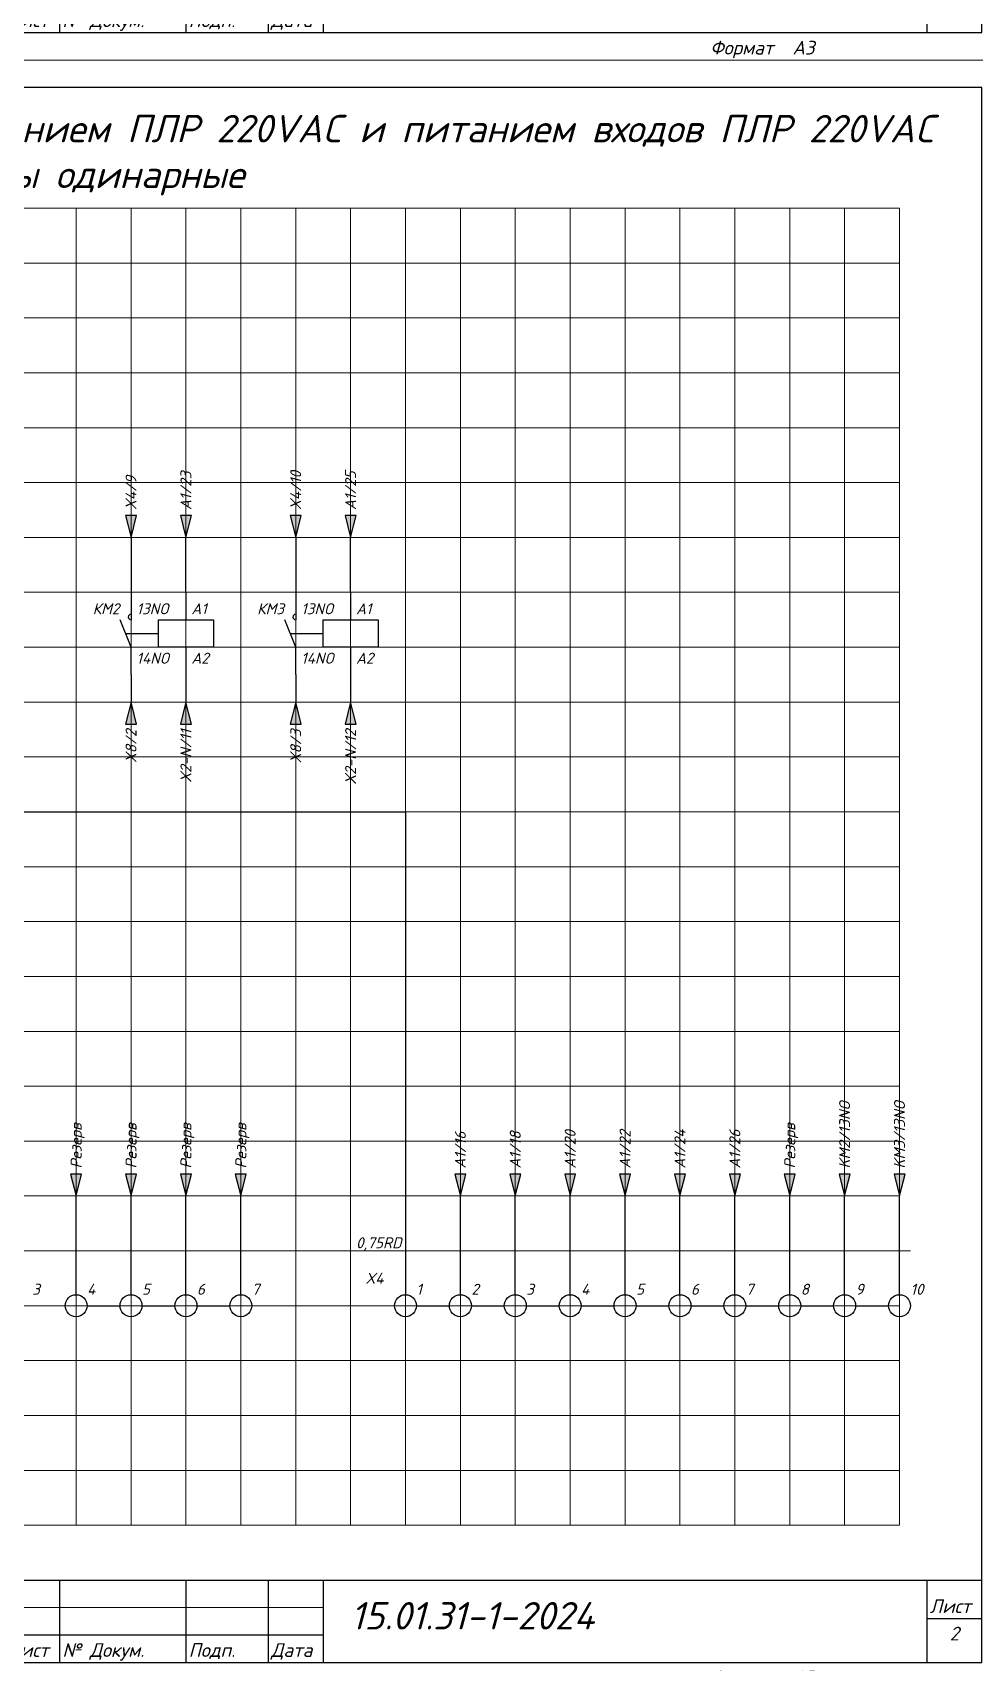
# Model space of a CAD drawing. Header units: millimetres. Extents: x 0 to 53000, y -591 to 24400.
# Drawn here: x 6562.1 to 6733.6, y 8 to 305 of the extents above; entities that cross this region are included whole.
import ezdxf
from ezdxf.enums import TextEntityAlignment as Align

# ---------------------------------------------------------------- set-up
doc = ezdxf.new("R2010")
doc.units = ezdxf.units.MM
for name, color, linetype, lineweight in [('4', 4, 'Continuous', 15), ('Основная', 7, 'Continuous', 30), ('Тонкая для кабелей', 7, 'Continuous', 15)]:
    doc.layers.add(name, color=color, linetype=linetype, lineweight=lineweight)
doc.layers.add('Привязки', color=2, linetype='Continuous', lineweight=0, plot=False, transparency=0.8)
doc.layers.add('рамка', color=253, linetype='Continuous', lineweight=5, transparency=0.8)
doc.styles.add('текст', font='isocpeui.ttf')

# ---------------------------------------------------------------- blocks, each defined once
blk = doc.blocks.new('*U110')
for p, q in [((8, 232), (8, 292)), ((8, 292), (20, 292)), ((13, 232), (13, 292)), ((90, 292), (90, 292)), ((90, 292), (90, 292)), ((90, 278), (90, 292)), ((90, 292), (90, 292)), ((90, 292), (90, 292)), ((90, 292), (90, 292)), ((20, 278), (90, 278)), ((8, 232), (20, 232)), ((8, 172), (8, 232)), ((13, 172), (13, 232)), ((8, 172), (20, 172)), ((8, 115), (8, 150)), ((8, 150), (20, 150)), ((13, 115), (13, 150)), ((8, 90), (8, 115)), ((8, 115), (20, 115)), ((13, 90), (13, 115)), ((8, 65), (8, 90)), ((8, 90), (20, 90)), ((13, 65), (13, 90)), ((8, 30), (8, 65)), ((8, 65), (20, 65)), ((13, 30), (13, 65)), ((8, 5), (8, 30)), ((8, 30), (20, 30)), ((13, 5), (13, 30)), ((230, 20), (415, 20)), ((230, 20), (230, 5)), ((237, 20), (237, 5)), ((247, 20), (247, 5)), ((270, 20), (270, 5)), ((285, 20), (285, 5)), ((295, 20), (295, 5)), ((405, 20), (405, 5)), ((415, 20), (415, 20)), ((415, 20), (415, 20)), ((405, 13), (415, 13)), ((230, 10), (295, 10)), ((20, 5), (8, 5)), ((230, 5), (295, 5)), ((415, 5), (415, 5)), ((415, 5), (415, 5)), ((415, 5), (415, 5)), ((415, 5), (415, 5)), ((415, 5), (415, 5)), ((415, 5), (415, 5)), ((415, 5), (415, 5))]:
    blk.add_line(p, q)
blk.add_lwpolyline([(20, 5), (415, 5), (415, 292), (20, 292)], close=True)
at = {"layer": '4'}
for p, q in [((230, 15), (295, 15)), ((415, 5), (415, 5)), ((415, 5), (415, 5)), ((415, 5), (415, 5)), ((415, 5), (415, 5)), ((415, 5), (415, 5)), ((415, 5), (415, 5)), ((415, 5), (415, 5)), ((415, 5), (415, 5)), ((415, 5), (415, 5))]:
    blk.add_line(p, q, dxfattribs=at)
at = {"layer": 'Привязки'}
blk.add_lwpolyline([(0, 0), (420, 0), (420, 297), (0, 297)], close=True, dxfattribs=at)
at = {"layer": 'рамка'}
blk.add_lwpolyline([(0, 297), (420, 297), (420, 0), (0, 0)], close=True, dxfattribs=at)
at = {"style": 'текст'}
for s, p in [('Перв. примен.', (12, 232.5)), ('Справ. №', (12, 172.5)), ('Подп. и дата', (12, 115.5)), ('Инв. № дубл.', (12, 90.5)), ('Взам. инв. №', (12, 65.5)), ('Подп. и дата', (12, 30.5)), ('Инв. № подл.', (12, 5.5))]:
    blk.add_text(s, height=2.5, rotation=90, dxfattribs=at).set_placement(p)
for s, height, p in [('Лист', 2.5, (405.5, 14)), ('Изм.', 2.5, (230.5, 6)), ('Лист', 2.5, (237.5, 6)), ('№ Докум.', 2.5, (247.5, 6)), ('Подп.', 2.5, (270.5, 6)), ('Дата', 2.5, (285.5, 6)), ('Ф2.104-1.', 0.005, (20, 4.99)), ('Ф2.104-1а.', 2.5, (20.5, 1)), ('Формат', 2.5, (365.5, 1)), ('А3', 2.5, (380.5, 1)), ('Разраб.', 0.0000135, (415, 5)), ('Пров.', 0.0000135, (415, 5)), ('Т.контр.', 0.0000135, (415, 5)), ('Н.контр.', 0.0000135, (415, 5)), ('Утв.', 0.0000135, (415, 5)), ('Лит.', 0.0000135, (415, 5)), ('Масса', 0.0000135, (415, 5)), ('Масштаб', 0.0000135, (415, 5)), ('Листов', 0.0000135, (415, 5)), ('А4', 0.025, (419.61, 0.01)), ('А2', 0.00833, (419.87, 0)), ('А1', 0.00625, (419.9, 0)), ('А0', 0.005, (419.92, 0))]:
    blk.add_text(s, height=height, dxfattribs=at).set_placement(p)
for tag, p, height in [('12', (90, 292), 0.00000373), ('13', (90, 292), 0.00000373), ('27', (90, 292), 0.00000522), ('29', (105, 249), 3.5), ('ИЗМ2', (230.5, 16), 2.5), ('ЛИСТИЗМ2', (237.5, 16), 2.5), ('№ДОКУМИЗМ2', (247.5, 16), 2.5), ('28', (415, 20), 0.0000438), ('ОБОЗНАЧЕНИЕ', (300, 11), 5), ('ИЗМ1', (230.5, 11), 2.5), ('ЛИСТИЗМ1', (237.5, 11), 2.5), ('№ДОКУМИЗМ1', (247.5, 11), 2.5), ('ПОДПИЗМ1', (270.5, 11), 2.5), ('ДАТАИЗМ1', (285.5, 11), 2.5), ('ДАТАНКОНТР', (285.5, 11), 2.5), ('ДАТАУТВ', (285.5, 6), 2.5), ('РАЗРАБ', (415, 5), 0.0000135), ('ЛИСТОВ', (415, 5), 0.0000135), ('ПРОВ', (415, 5), 0.0000135), ('ТКОНТР', (415, 5), 0.0000135), ('НКОНТР', (415, 5), 0.0000135), ('УТВ', (415, 5), 0.0000135), ('10', (415, 5), 0.0000135), ('11', (415, 5), 0.0000135), ('ПОДПИЗМ2', (415, 5), 0.0000135), ('ДАТАИЗМ2', (415, 5), 0.0000135), ('ИЗМ3', (415, 5), 0.0000135), ('ЛИСТИЗМ3', (415, 5), 0.0000135), ('№ДОКУМИЗМ3', (415, 5), 0.0000135), ('ПОДПИЗМ3', (415, 5), 0.0000135), ('ДАТАИЗМ3', (415, 5), 0.0000135), ('ИЗМ4', (415, 5), 0.0000135), ('ЛИСТИЗМ4', (415, 5), 0.0000135), ('№ДОКУМИЗМ4', (415, 5), 0.0000135), ('ПОДПИЗМ4', (415, 5), 0.0000135), ('ДАТАИЗМ4', (415, 5), 0.0000135), ('ДАТАРАЗРАБ', (415, 5), 0.0000135), ('ДАТАПРОВ', (415, 5), 0.0000135), ('ДАТАТКОНТР', (415, 5), 0.0000135)]:
    blk.add_attdef(tag, p, '', height=height, dxfattribs=at)
for tag, p, height, rotation in [('ОБОЗНАЧЕНИЕ-ВЕРХ', (85, 286), 3.5, 180), ('ПРИМЕНЯЕМОСТЬ', (19, 232.5), 2.5, 90), ('СПРАВ№', (19, 172.5), 2.5, 90), ('ДАТАУЧЁТАДУБЛ', (19, 115.5), 2.5, 90), ('ИНВ№ДУБЛ', (19, 90.5), 2.5, 90), ('ВЗАМИНВ№', (19, 65.5), 2.5, 90), ('ДАТАУЧЁТА', (19, 30.5), 2.5, 90), ('ИНВ№ПОДЛ', (19, 5.5), 2.5, 90)]:
    blk.add_attdef(tag, p, '', height=height, rotation=rotation, dxfattribs=at)
blk.add_attdef('30', text='', height=5, dxfattribs=at).set_placement((355, 34), align=Align.MIDDLE)
for tag, height, p in [('ЛИСТ', 2.5, (410, 9)), ('НАИМЕНОВАНИЕ1', 0.000027, (415, 5)), ('НАИМЕНОВАНИЕ2', 0.0000189, (415, 5)), ('НАИМЕНОВАНИЕ3', 0.0000189, (415, 5)), ('НАИМЕНОВАНИЕ4', 0.0000135, (415, 5)), ('МАССА', 0.0000189, (415, 5)), ('МАСШТАБ', 0.0000189, (415, 5)), ('МАТЕРИАЛ1', 0.0000135, (415, 5)), ('МАТЕРИАЛ2', 0.0000135, (415, 5)), ('МАТЕРИАЛ3', 0.0000135, (415, 5)), ('ПРЕДПРИЯТИЕ1', 0.0000189, (415, 5)), ('ПРЕДПРИЯТИЕ2', 0.0000189, (415, 5)), ('ПРЕДПРИЯТИЕ3', 0.0000189, (415, 5))]:
    blk.add_attdef(tag, text='', height=height, dxfattribs=at).set_placement(p, align=Align.CENTER)
for tag in ['ЛИТЕРА', 'ЛИТЕРА2', 'ЛИТЕРА3']:
    blk.add_attdef(tag, text='', height=0.0000135, dxfattribs=at).set_placement((415, 5), align=Align.RIGHT)
for tag in ['ИНДЕКС', 'ИНДЕКС2', 'ИНДЕКС3']:
    blk.add_attdef(tag, text='', height=0.0000135, dxfattribs=at).set_placement((415, 5), align=Align.TOP_LEFT)

msp = doc.modelspace()

# ---------------------------------------------------------------- hatches: boundary and pattern name
at = {"layer": 'Основная'}
h = msp.add_hatch(color=256, dxfattribs=at)
h.dxf.hatch_style = 1
h.paths.add_polyline_path([(6580, 213), (6581, 217), (6580, 217)])
h.paths.add_polyline_path([(6580, 213), (6580, 217), (6579, 217)])
h = msp.add_hatch(color=256, dxfattribs=at)
h.dxf.hatch_style = 1
h.paths.add_polyline_path([(6590, 213), (6591, 217), (6590, 217)])
h.paths.add_polyline_path([(6590, 213), (6590, 217), (6589, 217)])
h = msp.add_hatch(color=256, dxfattribs=at)
h.dxf.hatch_style = 1
h.paths.add_polyline_path([(6610, 213), (6611, 217), (6610, 217)])
h.paths.add_polyline_path([(6610, 213), (6610, 217), (6609, 217)])
h = msp.add_hatch(color=256, dxfattribs=at)
h.dxf.hatch_style = 1
h.paths.add_polyline_path([(6620, 213), (6621, 217), (6620, 217)])
h.paths.add_polyline_path([(6620, 213), (6620, 217), (6619, 217)])
h = msp.add_hatch(color=256, dxfattribs=at)
h.dxf.hatch_style = 1
h.paths.add_polyline_path([(6580, 183), (6579, 179), (6580, 179)])
h.paths.add_polyline_path([(6580, 183), (6580, 179), (6581, 179)])
h = msp.add_hatch(color=256, dxfattribs=at)
h.dxf.hatch_style = 1
h.paths.add_polyline_path([(6590, 183), (6589, 179), (6590, 179)])
h.paths.add_polyline_path([(6590, 183), (6590, 179), (6591, 179)])
h = msp.add_hatch(color=256, dxfattribs=at)
h.dxf.hatch_style = 1
h.paths.add_polyline_path([(6610, 183), (6609, 179), (6610, 179)])
h.paths.add_polyline_path([(6610, 183), (6610, 179), (6611, 179)])
h = msp.add_hatch(color=256, dxfattribs=at)
h.dxf.hatch_style = 1
h.paths.add_polyline_path([(6620, 183), (6619, 179), (6620, 179)])
h.paths.add_polyline_path([(6620, 183), (6620, 179), (6621, 179)])
h = msp.add_hatch(color=256, dxfattribs=at)
h.dxf.hatch_style = 1
h.paths.add_polyline_path([(6570, 93), (6571, 97), (6570, 97)])
h.paths.add_polyline_path([(6570, 93), (6570, 97), (6569, 97)])
h = msp.add_hatch(color=256, dxfattribs=at)
h.dxf.hatch_style = 1
h.paths.add_polyline_path([(6580, 93), (6581, 97), (6580, 97)])
h.paths.add_polyline_path([(6580, 93), (6580, 97), (6579, 97)])
h = msp.add_hatch(color=256, dxfattribs=at)
h.dxf.hatch_style = 1
h.paths.add_polyline_path([(6590, 93), (6591, 97), (6590, 97)])
h.paths.add_polyline_path([(6590, 93), (6590, 97), (6589, 97)])
h = msp.add_hatch(color=256, dxfattribs=at)
h.dxf.hatch_style = 1
h.paths.add_polyline_path([(6600, 93), (6601, 97), (6600, 97)])
h.paths.add_polyline_path([(6600, 93), (6600, 97), (6599, 97)])
h = msp.add_hatch(color=256, dxfattribs=at)
h.dxf.hatch_style = 1
h.paths.add_polyline_path([(6640, 93), (6641, 97), (6640, 97)])
h.paths.add_polyline_path([(6640, 93), (6640, 97), (6639, 97)])
h = msp.add_hatch(color=256, dxfattribs=at)
h.dxf.hatch_style = 1
h.paths.add_polyline_path([(6650, 93), (6651, 97), (6650, 97)])
h.paths.add_polyline_path([(6650, 93), (6650, 97), (6649, 97)])
h = msp.add_hatch(color=256, dxfattribs=at)
h.dxf.hatch_style = 1
h.paths.add_polyline_path([(6660, 93), (6661, 97), (6660, 97)])
h.paths.add_polyline_path([(6660, 93), (6660, 97), (6659, 97)])
h = msp.add_hatch(color=256, dxfattribs=at)
h.dxf.hatch_style = 1
h.paths.add_polyline_path([(6670, 93), (6671, 97), (6670, 97)])
h.paths.add_polyline_path([(6670, 93), (6670, 97), (6669, 97)])
h = msp.add_hatch(color=256, dxfattribs=at)
h.dxf.hatch_style = 1
h.paths.add_polyline_path([(6680, 93), (6681, 97), (6680, 97)])
h.paths.add_polyline_path([(6680, 93), (6680, 97), (6679, 97)])
h = msp.add_hatch(color=256, dxfattribs=at)
h.dxf.hatch_style = 1
h.paths.add_polyline_path([(6690, 93), (6691, 97), (6690, 97)])
h.paths.add_polyline_path([(6690, 93), (6690, 97), (6689, 97)])
h = msp.add_hatch(color=256, dxfattribs=at)
h.dxf.hatch_style = 1
h.paths.add_polyline_path([(6700, 93), (6701, 97), (6700, 97)])
h.paths.add_polyline_path([(6700, 93), (6700, 97), (6699, 97)])
h = msp.add_hatch(color=256, dxfattribs=at)
h.dxf.hatch_style = 1
h.paths.add_polyline_path([(6710, 93), (6711, 97), (6710, 97)])
h.paths.add_polyline_path([(6710, 93), (6710, 97), (6709, 97)])
h = msp.add_hatch(color=256, dxfattribs=at)
h.dxf.hatch_style = 1
h.paths.add_polyline_path([(6720, 93), (6721, 97), (6720, 97)])
h.paths.add_polyline_path([(6720, 93), (6720, 97), (6719, 97)])

# ---------------------------------------------------------------- linework, layer by layer
for p, q in [((6579, 217), (6580, 213)), ((6581, 217), (6579, 217)), ((6580, 213), (6581, 217)), ((6589, 217), (6590, 213)), ((6591, 217), (6589, 217)), ((6590, 213), (6591, 217)), ((6609, 217), (6610, 213)), ((6611, 217), (6609, 217)), ((6610, 213), (6611, 217)), ((6619, 217), (6620, 213)), ((6621, 217), (6619, 217)), ((6620, 213), (6621, 217)), ((6580, 213), (6580, 203)), ((6590, 203), (6590, 213)), ((6610, 213), (6610, 203)), ((6620, 203), (6620, 213)), ((6580, 203), (6580, 198)), ((6590, 203), (6590, 198)), ((6610, 203), (6610, 198)), ((6620, 203), (6620, 198)), ((6580, 193), (6578, 198)), ((6585, 198), (6595, 198)), ((6585, 193), (6585, 198)), ((6595, 198), (6595, 193)), ((6610, 193), (6608, 198)), ((6615, 198), (6625, 198)), ((6615, 193), (6615, 198)), ((6625, 198), (6625, 193)), ((6579.00059, 195.49851), (6585, 195.49851)), ((6609.00059, 195.49851), (6615, 195.49851)), ((6580, 188), (6580, 193)), ((6595, 193), (6585, 193)), ((6590, 193), (6590, 183)), ((6610, 188), (6610, 193)), ((6625, 193), (6615, 193)), ((6620, 193), (6620, 183)), ((6580, 188), (6580, 183)), ((6610, 188), (6610, 183)), ((6580, 183), (6579, 179)), ((6581, 179), (6580, 183)), ((6590, 183), (6589, 179)), ((6591, 179), (6590, 183)), ((6610, 183), (6609, 179)), ((6611, 179), (6610, 183)), ((6620, 183), (6619, 179)), ((6621, 179), (6620, 183)), ((6579, 179), (6581, 179)), ((6589, 179), (6591, 179)), ((6609, 179), (6611, 179)), ((6619, 179), (6621, 179)), ((6470, 163), (6630, 163)), ((6630, 163), (6630, 83)), ((6569, 97), (6570, 93)), ((6571, 97), (6569, 97)), ((6570, 93), (6571, 97)), ((6579, 97), (6580, 93)), ((6581, 97), (6579, 97)), ((6580, 93), (6581, 97)), ((6589, 97), (6590, 93)), ((6591, 97), (6589, 97)), ((6590, 93), (6591, 97)), ((6599, 97), (6600, 93)), ((6601, 97), (6599, 97)), ((6600, 93), (6601, 97)), ((6639, 97), (6640, 93)), ((6641, 97), (6639, 97)), ((6640, 93), (6641, 97)), ((6649, 97), (6650, 93)), ((6651, 97), (6649, 97)), ((6650, 93), (6651, 97)), ((6659, 97), (6660, 93)), ((6661, 97), (6659, 97)), ((6660, 93), (6661, 97)), ((6669, 97), (6670, 93)), ((6671, 97), (6669, 97)), ((6670, 93), (6671, 97)), ((6679, 97), (6680, 93)), ((6681, 97), (6679, 97)), ((6680, 93), (6681, 97)), ((6689, 97), (6690, 93)), ((6691, 97), (6689, 97)), ((6690, 93), (6691, 97)), ((6699, 97), (6700, 93)), ((6701, 97), (6699, 97)), ((6700, 93), (6701, 97)), ((6709, 97), (6710, 93)), ((6711, 97), (6709, 97)), ((6710, 93), (6711, 97)), ((6719, 97), (6720, 93)), ((6721, 97), (6719, 97)), ((6720, 93), (6721, 97)), ((6570, 83), (6570, 93)), ((6580, 83), (6580, 93)), ((6590, 83), (6590, 93)), ((6600, 83), (6600, 93)), ((6640, 83), (6640, 93)), ((6650, 83), (6650, 93)), ((6660, 83), (6660, 93)), ((6670, 83), (6670, 93)), ((6680, 83), (6680, 93)), ((6690, 83), (6690, 93)), ((6700, 83), (6700, 93)), ((6710, 83), (6710, 93)), ((6720, 83), (6720, 93)), ((6570, 75), (6570, 83)), ((6580, 75), (6580, 83)), ((6590, 75), (6590, 83)), ((6600, 75), (6600, 83)), ((6630, 83), (6630, 75)), ((6640, 75), (6640, 83)), ((6650, 75), (6650, 83)), ((6660, 75), (6660, 83)), ((6670, 75), (6670, 83)), ((6680, 75), (6680, 83)), ((6690, 75), (6690, 83)), ((6700, 75), (6700, 83)), ((6710, 75), (6710, 83)), ((6720, 75), (6720, 83)), ((6572, 73), (6578, 73)), ((6582, 73), (6588, 73)), ((6592, 73), (6598, 73)), ((6632, 73), (6638, 73)), ((6642, 73), (6648, 73)), ((6652, 73), (6658, 73)), ((6662, 73), (6668, 73)), ((6672, 73), (6678, 73)), ((6682, 73), (6688, 73)), ((6692, 73), (6698, 73)), ((6702, 73), (6708, 73)), ((6712, 73), (6718, 73))]:
    msp.add_line(p, q, dxfattribs=at)
for centre in [(6570, 73), (6580, 73), (6590, 73), (6600, 73), (6630, 73), (6640, 73), (6650, 73), (6660, 73), (6670, 73), (6680, 73), (6690, 73), (6700, 73), (6710, 73), (6720, 73)]:
    msp.add_circle(centre, 2, dxfattribs=at)
for centre in [(6580, 198.5), (6610, 198.5)]:
    msp.add_arc(centre, 0.5, 90, 270, dxfattribs=at)
at = {"layer": 'Привязки'}
for p, q in [((6350, 273), (6720, 273)), ((6570, 273), (6570, 33)), ((6580, 273), (6580, 33)), ((6590, 273), (6590, 33)), ((6600, 273), (6600, 33)), ((6610, 273), (6610, 33)), ((6620, 273), (6620, 33)), ((6630, 273), (6630, 33)), ((6640, 273), (6640, 33)), ((6650, 273), (6650, 33)), ((6660, 273), (6660, 33)), ((6670, 273), (6670, 33)), ((6680, 273), (6680, 33)), ((6690, 273), (6690, 33)), ((6700, 273), (6700, 33)), ((6710, 273), (6710, 33)), ((6720, 273), (6720, 33)), ((6350, 263), (6720, 263)), ((6350, 253), (6720, 253)), ((6350, 243), (6720, 243)), ((6350, 233), (6720, 233)), ((6350, 223), (6720, 223)), ((6350, 213), (6720, 213)), ((6350, 203), (6720, 203)), ((6350, 193), (6720, 193)), ((6350, 183), (6720, 183)), ((6350, 173), (6720, 173)), ((6350, 163), (6720, 163)), ((6350, 153), (6720, 153)), ((6350, 143), (6720, 143)), ((6350, 133), (6720, 133)), ((6350, 123), (6720, 123)), ((6350, 113), (6720, 113)), ((6350, 103), (6720, 103)), ((6350, 93), (6720, 93)), ((6350, 83), (6720, 83)), ((6350, 73), (6720, 73)), ((6350, 63), (6720, 63)), ((6350, 53), (6720, 53)), ((6350, 43), (6720, 43)), ((6720, 33), (6540, 33))]:
    msp.add_line(p, q, dxfattribs=at)
at = {"layer": 'Тонкая для кабелей'}
msp.add_line((6722, 83), (6621, 83), dxfattribs=at)

# ---------------------------------------------------------------- block references
ref = msp.add_blockref('*U110', (6320, 300))
ref.add_attrib('ОБОЗНАЧЕНИЕ', '15.01.31', (6620, 311), dxfattribs={"height": 5, "style": 'текст'})
ref.add_attrib('ОБОЗНАЧЕНИЕ-ВЕРХ', '15.01.31', (6405, 586), dxfattribs={"height": 5, "rotation": 180, "style": 'текст'})
ref.add_attrib('НАИМЕНОВАНИЕ1', 'Система', dxfattribs={"height": 0.0000189, "style": 'текст'}).set_placement((6734.99954, 305.00017), align=Align.CENTER)
ref.add_attrib('НАИМЕНОВАНИЕ2', 'автоматического управления', dxfattribs={"height": 0.0000189, "style": 'текст'}).set_placement((6734.99954, 305.00014), align=Align.CENTER)
ref.add_attrib('НАИМЕНОВАНИЕ3', 'уровнем', dxfattribs={"height": 0.0000189, "style": 'текст'}).set_placement((6734.99954, 305.00011), align=Align.CENTER)
ref.add_attrib('РАЗРАБ', 'Соловьев И. П.', (6734.99909, 305.00014), dxfattribs={"height": 0.0000108, "style": 'текст'})
ref.add_attrib('ЛИСТОВ', '3', (6734.99992, 305.00009), dxfattribs={"height": 0.0000135, "style": 'текст'})
ref.add_attrib('ЛИСТ', '2', dxfattribs={"height": 2.5, "style": 'текст'}).set_placement((6730, 309), align=Align.CENTER)
ref.add_attrib('МАТЕРИАЛ2', 'Принципиальная электрическая схема', dxfattribs={"height": 0.0000135, "style": 'текст'}).set_placement((6734.99954, 305.00003), align=Align.CENTER)
ref.add_attrib('ПРЕДПРИЯТИЕ1', 'ФГБОУ ДПО "Институт', dxfattribs={"height": 0.0000108, "style": 'текст'}).set_placement((6734.99986, 305.00006), align=Align.CENTER)
ref.add_attrib('ПРЕДПРИЯТИЕ2', 'развития профессионального', dxfattribs={"height": 0.0000108, "style": 'текст'}).set_placement((6734.99986, 305.00003), align=Align.CENTER)
ref.add_attrib('ПРЕДПРИЯТИЕ3', 'образования"', dxfattribs={"height": 0.0000108, "style": 'текст'}).set_placement((6734.99986, 305.00001), align=Align.CENTER)
ref = msp.add_blockref('*U110', (6320, 3))
ref.add_attrib('ОБОЗНАЧЕНИЕ', '15.01.31-1-2024', (6620, 14), dxfattribs={"height": 5, "style": 'текст'})
ref.add_attrib('ОБОЗНАЧЕНИЕ-ВЕРХ', '15.01.31-1-2024', (6405, 289), dxfattribs={"height": 3.5, "rotation": 180, "style": 'текст'})
ref.add_attrib('НАИМЕНОВАНИЕ1', 'Система', dxfattribs={"height": 0.0000189, "style": 'текст'}).set_placement((6734.99954, 8.00017), align=Align.CENTER)
ref.add_attrib('НАИМЕНОВАНИЕ2', 'автоматического управления', dxfattribs={"height": 0.0000189, "style": 'текст'}).set_placement((6734.99954, 8.00014), align=Align.CENTER)
ref.add_attrib('НАИМЕНОВАНИЕ3', 'уровнем', dxfattribs={"height": 0.0000189, "style": 'текст'}).set_placement((6734.99954, 8.00011), align=Align.CENTER)
ref.add_attrib('РАЗРАБ', 'Соловьев И. П.', (6734.99909, 8.00014), dxfattribs={"height": 0.0000108, "style": 'текст'})
ref.add_attrib('ЛИСТОВ', '3', (6734.99992, 8.00009), dxfattribs={"height": 0.0000135, "style": 'текст'})
ref.add_attrib('ЛИСТ', '2', dxfattribs={"height": 2.5, "style": 'текст'}).set_placement((6730, 12), align=Align.CENTER)
ref.add_attrib('МАТЕРИАЛ2', 'Принципиальная электрическая схема', dxfattribs={"height": 0.0000135, "style": 'текст'}).set_placement((6734.99954, 8.00003), align=Align.CENTER)
ref.add_attrib('ПРЕДПРИЯТИЕ1', 'ФГБОУ ДПО "Институт', dxfattribs={"height": 0.0000108, "style": 'текст'}).set_placement((6734.99986, 8.00006), align=Align.CENTER)
ref.add_attrib('ПРЕДПРИЯТИЕ2', 'развития профессионального', dxfattribs={"height": 0.0000108, "style": 'текст'}).set_placement((6734.99986, 8.00003), align=Align.CENTER)
ref.add_attrib('ПРЕДПРИЯТИЕ3', 'образования"', dxfattribs={"height": 0.0000108, "style": 'текст'}).set_placement((6734.99986, 8.00001), align=Align.CENTER)

# ---------------------------------------------------------------- texts
at = {"layer": 'Основная', "style": 'текст'}
for s, width, heights, insert, char_height, attachment_point in [('Принципиальная электрическая схема с питанием ПЛР 220VAC и питанием входов ПЛР 220VAC\\PВыходы одинарные', 333.9398066, [15.99579], (6570.0001, 289.99998), 5, 2), ('КМ2', 5.8793103, [0], (6577.87931, 199), 2, 9), ('13NO', 3, [0], (6581, 199), 2, 7), ('А1', 3, [0], (6591, 199), 2, 7), ('КМ3', 5.8793103, [0], (6607.87931, 199), 2, 9), ('13NO', 3, [0], (6611, 199), 2, 7), ('А1', 3, [0], (6621, 199), 2, 7), ('14NO', 3, [0], (6581, 190), 2, 7), ('А2', 3, [0], (6591, 190), 2, 7), ('14NO', 3, [0], (6611, 190), 2, 7), ('А2', 3, [0], (6621, 190), 2, 7), ('X4', 10, [0], (6626, 77), 2, 9), ('3', 3, [0], (6562, 75), 2, 7), ('4', 3, [0], (6572, 75), 2, 7), ('5', 3, [0], (6582, 75), 2, 7), ('6', 3, [0], (6592, 75), 2, 7), ('7', 3, [0], (6602, 75), 2, 7), ('1', 3, [0], (6632, 75), 2, 7), ('2', 3, [0], (6642, 75), 2, 7), ('3', 3, [0], (6652, 75), 2, 7), ('4', 3, [0], (6662, 75), 2, 7), ('5', 3, [0], (6672, 75), 2, 7), ('6', 3, [0], (6682, 75), 2, 7), ('7', 3, [0], (6692, 75), 2, 7), ('8', 3, [0], (6702, 75), 2, 7), ('9', 3, [0], (6712, 75), 2, 7), ('10', 3, [0], (6722, 75), 2, 7)]:
    msp.add_mtext_dynamic_manual_height_columns(s, width=width, gutter_width=200, heights=heights, dxfattribs=dict(at, insert=insert, char_height=char_height, attachment_point=attachment_point))
at = {"layer": 'Основная', "char_height": 2, "rotation": 90, "style": 'текст'}
for s, insert, attachment_point in [('X4/9', (6579, 218), 1), ('A1/23', (6589, 218), 1), ('X4/10', (6609, 218), 1), ('A1/25', (6619, 218), 1), ('X8/2', (6581, 178), 9), ('X2-N/11', (6591, 178), 9), ('X8/3', (6611, 178), 9), ('X2-N/12', (6621, 178), 9), ('KM2/13NO', (6709, 98), 1), ('KM3/13NO', (6719, 98), 1), ('Резерв', (6569, 98), 1), ('Резерв', (6579, 98), 1), ('Резерв', (6589, 98), 1), ('Резерв', (6599, 98), 1), ('А1/16', (6639, 98), 1), ('А1/18', (6649, 98), 1), ('А1/20', (6659, 98), 1), ('А1/22', (6669, 98), 1), ('А1/24', (6679, 98), 1), ('А1/26', (6689, 98), 1), ('Резерв', (6699, 98), 1)]:
    msp.add_mtext_dynamic_manual_height_columns(s, width=5.8793103, gutter_width=200, heights=[0], dxfattribs=dict(at, insert=insert, attachment_point=attachment_point))
at = {"layer": 'Тонкая для кабелей', "insert": (6621, 83), "char_height": 2, "attachment_point": 7, "style": 'текст'}
msp.add_mtext_dynamic_manual_height_columns('0,75RD', width=10, gutter_width=200, heights=[0], dxfattribs=at)

doc.saveas('drawing.dxf')
